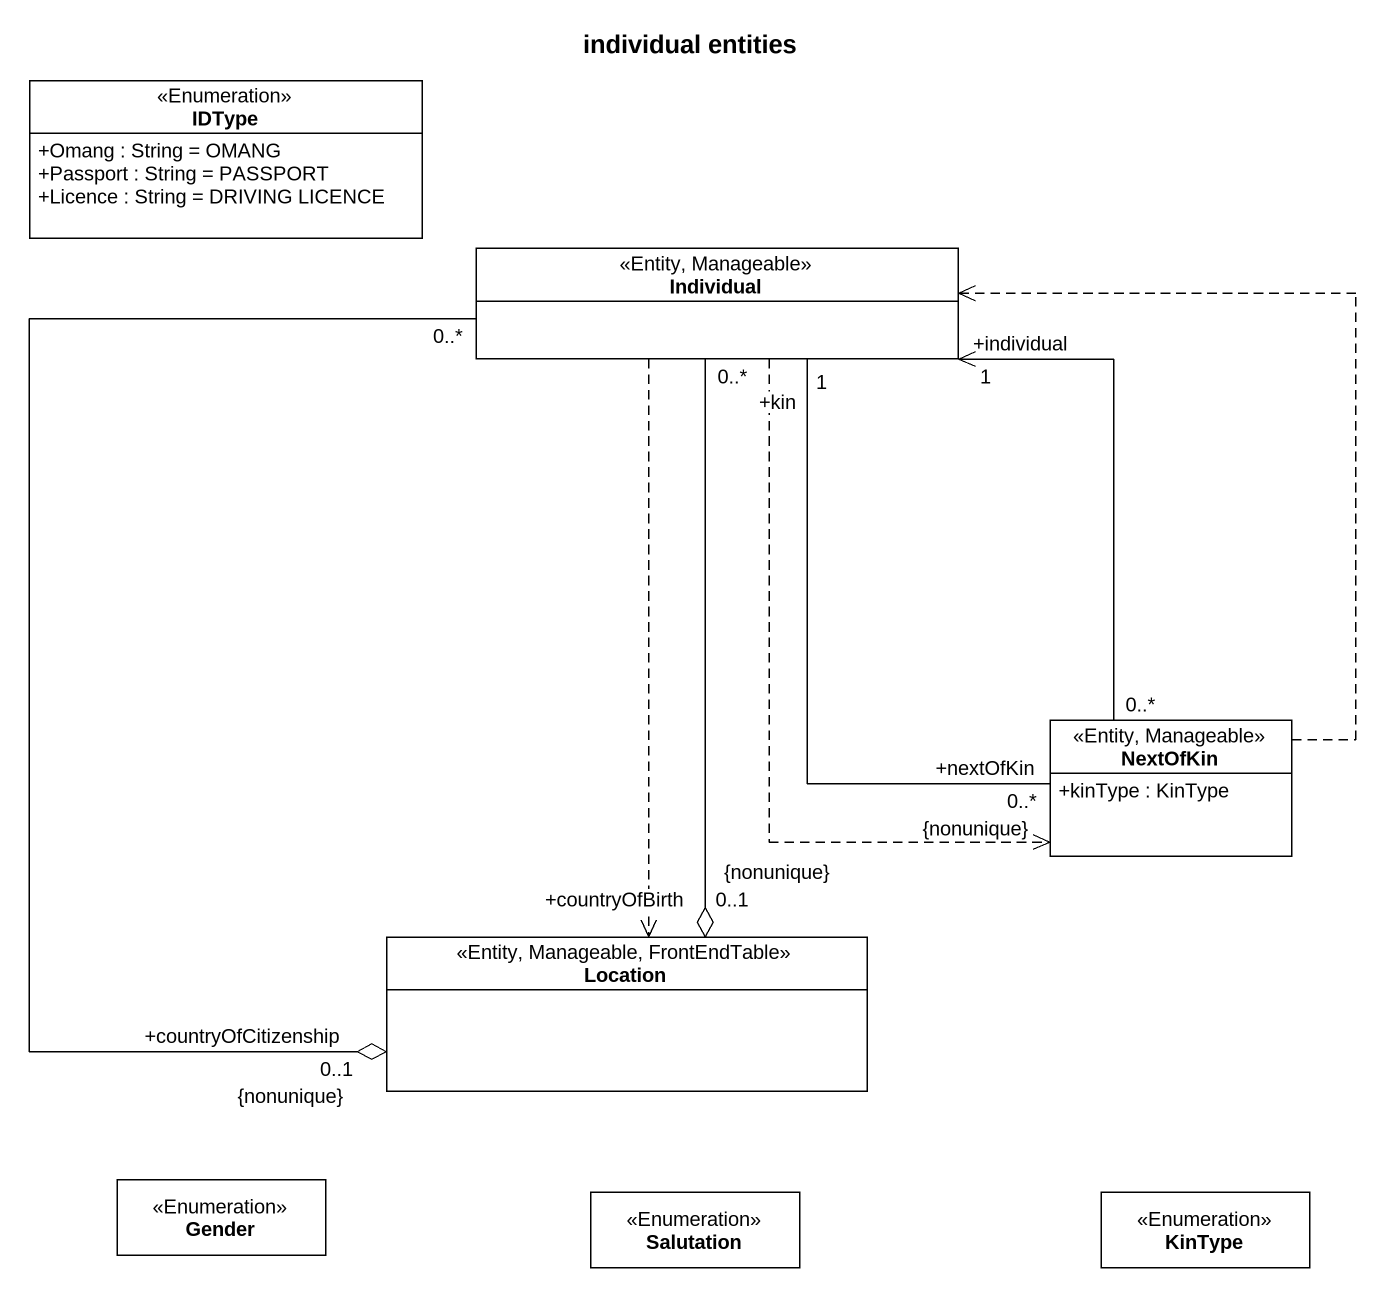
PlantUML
@startuml
title individual entities
hide circle
hide empty members
skinparam classAttributeIconSize 0
class IDType <<Enumeration>> {
  +Omang : String = OMANG
  +Passport : String = PASSPORT
  +Licence : String = DRIVING LICENCE
}
class Individual <<Entity, Manageable>>
class NextOfKin <<Entity, Manageable>> {
  +kinType : KinType
}
class Location <<Entity, Manageable, FrontEndTable>>
class Gender <<Enumeration>>
class Salutation <<Enumeration>>
class KinType <<Enumeration>>
Individual "+individual\n1" <-- "0..*" NextOfKin
Individual "+kin\n1" -- "+nextOfKin\n0..*\n{nonunique}" NextOfKin
Individual ..> NextOfKin
Individual ..> Location
NextOfKin .up.> Individual
Location "+countryOfBirth\n0..1\n{nonunique}" o-up- "0..*" Individual
Location "+countryOfCitizenship\n0..1\n{nonunique}" o-up- "0..*" Individual
@enduml
